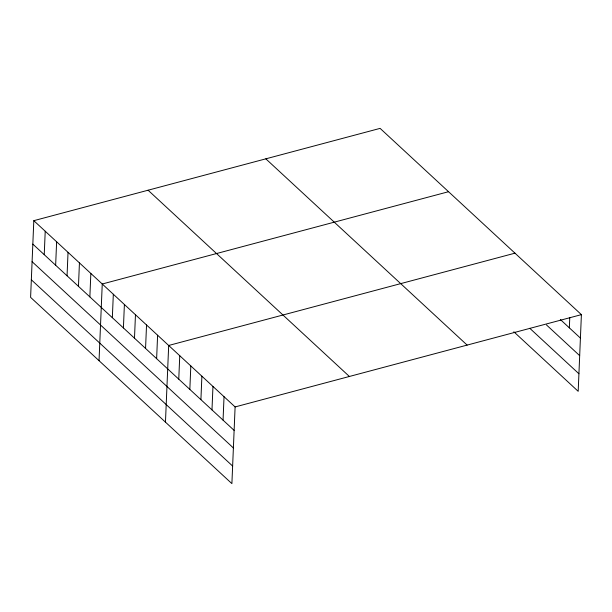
<?xml version="1.0" encoding="UTF-8"?>
<svg xmlns="http://www.w3.org/2000/svg" width="612" height="612" viewBox="0 0 612 612"><rect width="100%" height="100%" fill="white"/><g stroke="black" fill="none" stroke-linecap="round" stroke-linejoin="round"><path stroke-width="0.92" d="M33.813 220.672L30.6 297.363L231.894 483.625L235.107 406.934L33.813 220.672L380.106 128.375L581.4 314.637L578.187 391.328L513.835 331.781M44.24 254.676L45.219 231.229M55.646 265.233L56.625 241.778M67.052 275.783L68.031 252.335M78.458 286.339L79.438 262.892M89.865 296.897L90.844 273.449M99.037 360.69L102.25 283.999L448.55 191.709M112.34 317.689L113.327 294.242M123.41 327.94L124.397 304.485M134.487 338.184L135.466 314.736M145.557 348.427L146.536 324.98M156.626 358.67L157.605 335.223M165.462 422.158L168.683 345.466L514.975 253.169M178.765 379.157L179.752 355.71M189.842 389.4L190.822 365.953M200.912 399.644L201.891 376.196M211.982 409.895L212.961 386.44M223.051 420.138L224.038 396.691M569.344 327.841L569.78 317.521M235.107 406.934L581.4 314.637M560.347 319.518L580.421 338.084M546.47 324.926L579.679 355.656M529.793 328.3L578.921 373.756M265.83 158.837L467.124 345.091M148.089 190.217L349.383 376.472M32.834 244.119L234.121 430.381M32.092 261.691L233.386 447.953M31.334 279.791L232.629 466.053"/></g></svg>
